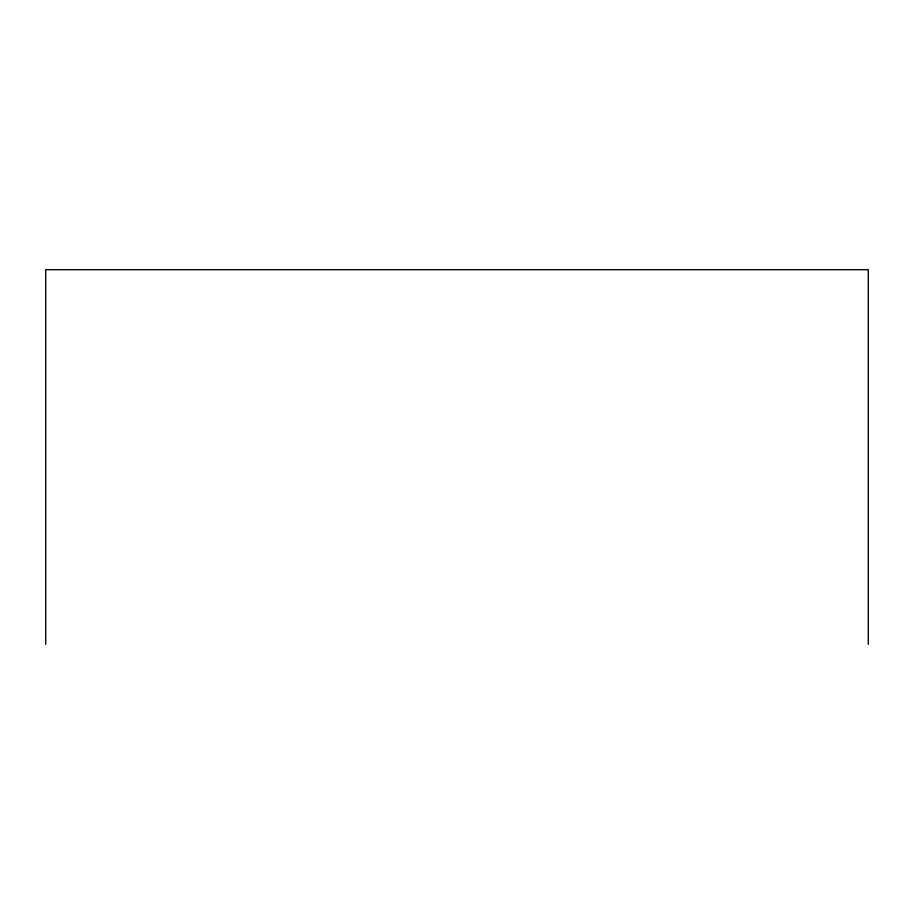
<?xml version="1.0" encoding="UTF-8"?>
<svg xmlns="http://www.w3.org/2000/svg" width="914" height="914" viewBox="0 0 914 914"><rect width="100%" height="100%" fill="white"/><g stroke="black" fill="none" stroke-linecap="round" stroke-linejoin="round"><path stroke-width="1.37" d="M868.3 644.301L868.3 269.699L45.7 269.699L45.7 644.301"/></g></svg>
